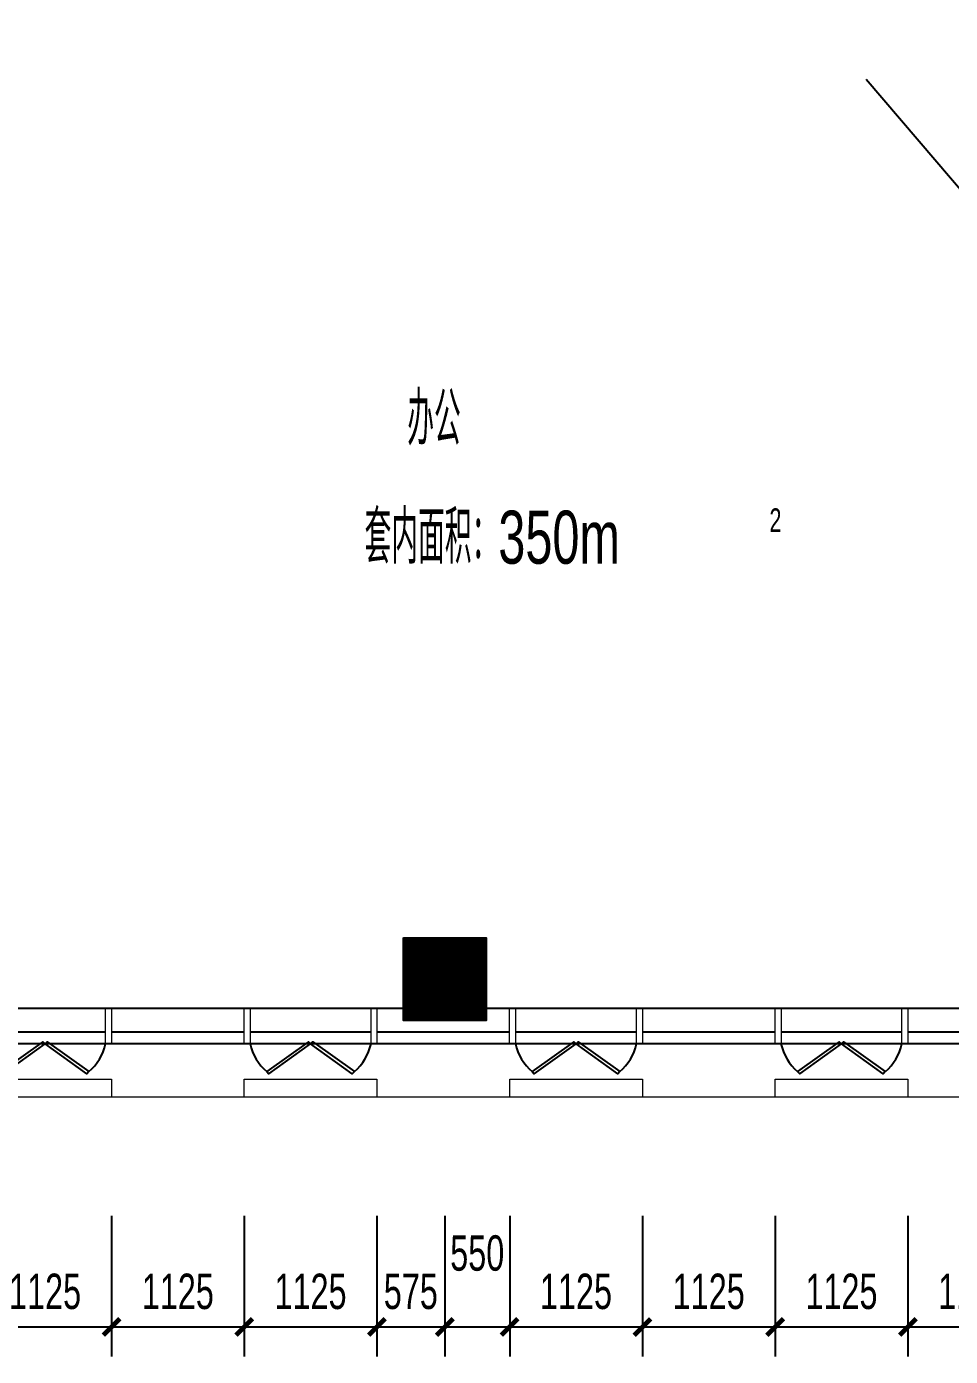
# Model space of a CAD drawing. Header units: millimetres. Extents: x 285006 to 3037698, y -2820855 to 192241.
# Drawn here: x 1017988 to 1025818, y -2816405 to -2805127 of the extents above; entities that cross this region are included whole.
import ezdxf
from ezdxf.xclip import XClip

# ---------------------------------------------------------------- set-up
doc = ezdxf.new("R2010")
doc.units = ezdxf.units.MM
doc.header["$XCLIPFRAME"] = 2
doc.header["$PDMODE"] = 35
doc.header["$PDSIZE"] = -0.1
for name, color, linetype in [('20230731变更修改', 41, 'Continuous'), ('___', 4, 'Continuous'), ('COL-1A1B-4~12$0$S-PUB-COL', 6, 'Continuous'), ('COL-1A1B-4~12$0$S-PUB-COLHATCH', 8, 'Continuous')]:
    doc.layers.add(name, color=color, linetype=linetype)
for name, color, linetype, lineweight in [('DIM-1B-6F$0$A-ANNO-DIMS', 73, 'Continuous', 18), ('EXWALL-1B-6F$0$A-FLOR-UNDR', 11, 'Continuous', 18), ('EXWALL-1B-6F$0$A-WALL-GLAZ', 142, 'Continuous', 18), ('EXWALL-1B-6F$0$A-WALL-STON', 31, 'Continuous', 18), ('IDEN-1AB-6F$0$A-ANNO-TEXT', 7, 'Continuous', 25), ('IDEN-1AB-6F$0$A-ROOM-IDEN', 7, 'Continuous', 25)]:
    doc.layers.add(name, color=color, linetype=linetype, lineweight=lineweight)
doc.styles.add('CCD_DIM', font='archs.shx', dxfattribs={"width": 0.7})
doc.styles.add('DIM-1B-6F$0$HYGB2014', font='hygbsz.shx', dxfattribs={"width": 0.7, "bigfont": 'hygbhz.shx'})
doc.styles.add('IDEN-1AB-6F$0$HYGB2014', font='hygbsz.shx', dxfattribs={"width": 0.7, "bigfont": 'hygbhz.shx'})
doc.dimstyles.new('DIM-1B-6F$0$DIMN', dxfattribs={"dimtxt": 300, "dimasz": 100, "dimexe": 250, "dimexo": 300, "dimgap": 0, "dimtad": 0, "dimdec": 0, "dimzin": 0, "dimdsep": 46, "dimtxsty": 'DIM-1B-6F$0$HYGB2014', "dimblk": 'DIM-1B-6F$0$_archtick', "dimcen": 0.09, "dimdle": 150, "dimclrt": 7, "dimazin": 0, "dimtfac": 1, "dimtdec": 0, "dimtix": 1, "dimtmove": 2, "dimatfit": 3, "dimfxl": 1, "dimtvp": 1, "dimtolj": 1, "dimtzin": 0, "dimarcsym": 0})

# ---------------------------------------------------------------- blocks, each defined once
blk = doc.blocks.new('结构留洞-1#AB-6F')
at = {"layer": 'Defpoints'}
blk.add_lwpolyline([(111050, -400), (102753, -400), (102753, -500), (102050, -500), (102050, -400), (93750, -400), (93750, -500), (93050, -500), (93050, -400), (84750, -400), (84750, -500), (84050, -500), (84050, -400), (75750, -400), (75750, -500), (75050, -500), (75050, -400), (66600, -400)], dxfattribs=at)
blk = doc.blocks.new('EXWALL-1B-6F$0$幕墙-1125陶板单元')
blk.add_lwpolyline([(-562.5, 150), (562.5, 150), (562.5, 0), (-562.5, 0)], close=True)
blk = doc.blocks.new('EXWALL-1B-6F$0$ef')
at = {"layer": 'EXWALL-1B-6F$0$A-WALL-GLAZ', "lineweight": -3}
for points in [[(98270726, 18746787), (98270744, 18746769), (98271098, 18747022), (98271079, 18747040)], [(98271469, 18746787), (98271451, 18746769), (98271098, 18747022), (98271116, 18747040)]]:
    blk.add_lwpolyline(points, close=True, dxfattribs=at)
for centre, start, end in [((98271019, 18747123), 193.0402, 228.8588), ((98271176, 18747123), 311.1412, 346.9598)]:
    blk.add_arc(centre, 446, start, end, dxfattribs=at)
blk = doc.blocks.new('EXWALL-1B-6F')
at = {"layer": 'EXWALL-1B-6F$0$A-FLOR-UNDR'}
blk.add_lwpolyline([(98352685, 18746572), (98333335, 18746572), (98333335, 18746822)], dxfattribs=at)
at = {"layer": 'EXWALL-1B-6F$0$A-WALL-GLAZ'}
for p, q in [((98334335, 18747322), (98342773, 18747322)), ((98343473, 18747322), (98351773, 18747322))]:
    blk.add_line(p, q, dxfattribs=at)
at = {"layer": 'EXWALL-1B-6F$0$A-WALL-GLAZ', "lineweight": -3}
for p, q in [((98352685, 18747022), (98333635, 18747022)), ((98340260, 18747122), (98339235, 18747122)), ((98341435, 18747122), (98340310, 18747122)), ((98342510, 18747122), (98341485, 18747122)), ((98343685, 18747122), (98342560, 18747122)), ((98344760, 18747122), (98343735, 18747122)), ((98345935, 18747122), (98344810, 18747122)), ((98347010, 18747122), (98345985, 18747122)), ((98348185, 18747122), (98347060, 18747122))]:
    blk.add_line(p, q, dxfattribs=at)
at = {"layer": 'EXWALL-1B-6F$0$A-WALL-GLAZ'}
for points in [[(98340260, 18747322), (98340310, 18747322), (98340310, 18747022), (98340260, 18747022)], [(98341435, 18747322), (98341485, 18747322), (98341485, 18747022), (98341435, 18747022)], [(98342510, 18747322), (98342560, 18747322), (98342560, 18747022), (98342510, 18747022)], [(98343685, 18747322), (98343735, 18747322), (98343735, 18747022), (98343685, 18747022)], [(98344760, 18747322), (98344810, 18747322), (98344810, 18747022), (98344760, 18747022)], [(98345935, 18747322), (98345985, 18747322), (98345985, 18747022), (98345935, 18747022)], [(98347010, 18747322), (98347060, 18747322), (98347060, 18747022), (98347010, 18747022)]]:
    blk.add_lwpolyline(points, close=True, dxfattribs=at)
for p in [(68650, 0), (70900, 0), (73150, 0), (75400, 0)]:
    blk.add_blockref('EXWALL-1B-6F$0$ef', p)
at = {"layer": 'EXWALL-1B-6F$0$A-WALL-STON'}
for p in [(98339748, 18746572), (98341998, 18746572), (98344248, 18746572), (98346498, 18746572)]:
    blk.add_blockref('EXWALL-1B-6F$0$幕墙-1125陶板单元', p, dxfattribs=at)
blk = doc.blocks.new('COL-1A1B-4~12')
at = {"layer": 'COL-1A1B-4~12$0$S-PUB-COLHATCH'}
h = blk.add_hatch(dxfattribs=at)
h.set_pattern_fill('ANSI31', color=256)
h.set_pattern_definition([(45, (74868.2297, -16854.52408), (-0.08838834764832, 0.08838834764832), [])])
h.paths.add_polyline_path([(98343485, 18747922), (98342785, 18747922), (98342785, 18747222), (98343485, 18747222)])
at = {"layer": 'COL-1A1B-4~12$0$S-PUB-COL'}
blk.add_lwpolyline([(98342785, 18747922), (98343485, 18747922), (98343485, 18747222), (98342785, 18747222)], close=True, dxfattribs=at)
blk = doc.blocks.new('DIM-1B-6F$0$_archtick')
at = {"const_width": 0.4}
blk.add_lwpolyline([(-0.7, -0.7), (0.7, 0.7)], dxfattribs=at)
blk = doc.blocks.new('*D1515')
at = {"layer": 'Defpoints', "color": 0, "transparency": 16777216}
for p in [(1017583, -2814913), (1018708, -2814913), (1018708, -2816155)]:
    blk.add_point(p, dxfattribs=at)
at = {"layer": 'DIM-1B-6F$0$A-ANNO-DIMS', "color": 0, "lineweight": -2, "transparency": 16777216}
for p, q in [((1017583, -2815213), (1017583, -2816405)), ((1018708, -2815213), (1018708, -2816405)), ((1017433, -2816155), (1018858, -2816155))]:
    blk.add_line(p, q, dxfattribs=at)
at = {"layer": 'DIM-1B-6F$0$A-ANNO-DIMS', "color": 0, "lineweight": -2, "transparency": 16777216, "xscale": 100, "yscale": 100, "zscale": 100, "rotation": 180}
blk.add_blockref('DIM-1B-6F$0$_archtick', (1017583, -2816155), dxfattribs=at)
at = {"layer": 'DIM-1B-6F$0$A-ANNO-DIMS', "color": 0, "lineweight": -2, "transparency": 16777216, "xscale": 100, "yscale": 100, "zscale": 100}
blk.add_blockref('DIM-1B-6F$0$_archtick', (1018708, -2816155), dxfattribs=at)
at = {"layer": 'DIM-1B-6F$0$A-ANNO-DIMS', "color": 7, "transparency": 16777216, "insert": (1018145, -2815855), "char_height": 300, "attachment_point": 5, "style": 'DIM-1B-6F$0$HYGB2014'}
blk.add_mtext('\\A1;1125', dxfattribs=at)
blk = doc.blocks.new('*D1516')
at = {"layer": 'Defpoints', "color": 0, "transparency": 16777216}
for p in [(1018708, -2814913), (1019833, -2814913), (1019833, -2816155)]:
    blk.add_point(p, dxfattribs=at)
at = {"layer": 'DIM-1B-6F$0$A-ANNO-DIMS', "color": 0, "lineweight": -2, "transparency": 16777216}
for p, q in [((1018708, -2815213), (1018708, -2816405)), ((1019833, -2815213), (1019833, -2816405)), ((1018558, -2816155), (1019983, -2816155))]:
    blk.add_line(p, q, dxfattribs=at)
at = {"layer": 'DIM-1B-6F$0$A-ANNO-DIMS', "color": 0, "lineweight": -2, "transparency": 16777216, "xscale": 100, "yscale": 100, "zscale": 100, "rotation": 180}
blk.add_blockref('DIM-1B-6F$0$_archtick', (1018708, -2816155), dxfattribs=at)
at = {"layer": 'DIM-1B-6F$0$A-ANNO-DIMS', "color": 0, "lineweight": -2, "transparency": 16777216, "xscale": 100, "yscale": 100, "zscale": 100}
blk.add_blockref('DIM-1B-6F$0$_archtick', (1019833, -2816155), dxfattribs=at)
at = {"layer": 'DIM-1B-6F$0$A-ANNO-DIMS', "color": 7, "transparency": 16777216, "insert": (1019270, -2815855), "char_height": 300, "attachment_point": 5, "style": 'DIM-1B-6F$0$HYGB2014'}
blk.add_mtext('\\A1;1125', dxfattribs=at)
blk = doc.blocks.new('*D1517')
at = {"layer": 'Defpoints', "color": 0, "transparency": 16777216}
for p in [(1019833, -2814913), (1020958, -2814913), (1020958, -2816155)]:
    blk.add_point(p, dxfattribs=at)
at = {"layer": 'DIM-1B-6F$0$A-ANNO-DIMS', "color": 0, "lineweight": -2, "transparency": 16777216}
for p, q in [((1019833, -2815213), (1019833, -2816405)), ((1020958, -2815213), (1020958, -2816405)), ((1019683, -2816155), (1021108, -2816155))]:
    blk.add_line(p, q, dxfattribs=at)
at = {"layer": 'DIM-1B-6F$0$A-ANNO-DIMS', "color": 0, "lineweight": -2, "transparency": 16777216, "xscale": 100, "yscale": 100, "zscale": 100, "rotation": 180}
blk.add_blockref('DIM-1B-6F$0$_archtick', (1019833, -2816155), dxfattribs=at)
at = {"layer": 'DIM-1B-6F$0$A-ANNO-DIMS', "color": 0, "lineweight": -2, "transparency": 16777216, "xscale": 100, "yscale": 100, "zscale": 100}
blk.add_blockref('DIM-1B-6F$0$_archtick', (1020958, -2816155), dxfattribs=at)
at = {"layer": 'DIM-1B-6F$0$A-ANNO-DIMS', "color": 7, "transparency": 16777216, "insert": (1020395, -2815855), "char_height": 300, "attachment_point": 5, "style": 'DIM-1B-6F$0$HYGB2014'}
blk.add_mtext('\\A1;1125', dxfattribs=at)
blk = doc.blocks.new('*D1518')
at = {"layer": 'Defpoints', "color": 0, "transparency": 16777216}
for p in [(1020958, -2814913), (1021533, -2814913), (1021533, -2816155)]:
    blk.add_point(p, dxfattribs=at)
at = {"layer": 'DIM-1B-6F$0$A-ANNO-DIMS', "color": 0, "lineweight": -2, "transparency": 16777216}
for p, q in [((1020958, -2815213), (1020958, -2816405)), ((1021533, -2815213), (1021533, -2816405)), ((1020808, -2816155), (1021683, -2816155))]:
    blk.add_line(p, q, dxfattribs=at)
at = {"layer": 'DIM-1B-6F$0$A-ANNO-DIMS', "color": 0, "lineweight": -2, "transparency": 16777216, "xscale": 100, "yscale": 100, "zscale": 100, "rotation": 180}
blk.add_blockref('DIM-1B-6F$0$_archtick', (1020958, -2816155), dxfattribs=at)
at = {"layer": 'DIM-1B-6F$0$A-ANNO-DIMS', "color": 0, "lineweight": -2, "transparency": 16777216, "xscale": 100, "yscale": 100, "zscale": 100}
blk.add_blockref('DIM-1B-6F$0$_archtick', (1021533, -2816155), dxfattribs=at)
at = {"layer": 'DIM-1B-6F$0$A-ANNO-DIMS', "color": 7, "transparency": 16777216, "insert": (1021245, -2815855), "char_height": 300, "attachment_point": 5, "style": 'DIM-1B-6F$0$HYGB2014'}
blk.add_mtext('\\A1;575', dxfattribs=at)
blk = doc.blocks.new('*D1519')
at = {"layer": 'Defpoints', "color": 0, "transparency": 16777216}
for p in [(1021533, -2814913), (1022083, -2814913), (1022083, -2816155)]:
    blk.add_point(p, dxfattribs=at)
at = {"layer": 'DIM-1B-6F$0$A-ANNO-DIMS', "color": 0, "lineweight": -2, "transparency": 16777216}
for p, q in [((1021533, -2815213), (1021533, -2816405)), ((1022083, -2815213), (1022083, -2816405)), ((1021383, -2816155), (1022233, -2816155))]:
    blk.add_line(p, q, dxfattribs=at)
at = {"layer": 'DIM-1B-6F$0$A-ANNO-DIMS', "color": 0, "lineweight": -2, "transparency": 16777216, "xscale": 100, "yscale": 100, "zscale": 100, "rotation": 180}
blk.add_blockref('DIM-1B-6F$0$_archtick', (1021533, -2816155), dxfattribs=at)
at = {"layer": 'DIM-1B-6F$0$A-ANNO-DIMS', "color": 0, "lineweight": -2, "transparency": 16777216, "xscale": 100, "yscale": 100, "zscale": 100}
blk.add_blockref('DIM-1B-6F$0$_archtick', (1022083, -2816155), dxfattribs=at)
at = {"layer": 'DIM-1B-6F$0$A-ANNO-DIMS', "color": 7, "transparency": 16777216, "insert": (1021808, -2815530), "char_height": 300, "attachment_point": 5, "style": 'DIM-1B-6F$0$HYGB2014'}
blk.add_mtext('\\A1;550', dxfattribs=at)
blk = doc.blocks.new('*D1520')
at = {"layer": 'Defpoints', "color": 0, "transparency": 16777216}
for p in [(1022083, -2814913), (1023208, -2814913), (1023208, -2816155)]:
    blk.add_point(p, dxfattribs=at)
at = {"layer": 'DIM-1B-6F$0$A-ANNO-DIMS', "color": 0, "lineweight": -2, "transparency": 16777216}
for p, q in [((1022083, -2815213), (1022083, -2816405)), ((1023208, -2815213), (1023208, -2816405)), ((1021933, -2816155), (1023358, -2816155))]:
    blk.add_line(p, q, dxfattribs=at)
at = {"layer": 'DIM-1B-6F$0$A-ANNO-DIMS', "color": 0, "lineweight": -2, "transparency": 16777216, "xscale": 100, "yscale": 100, "zscale": 100, "rotation": 180}
blk.add_blockref('DIM-1B-6F$0$_archtick', (1022083, -2816155), dxfattribs=at)
at = {"layer": 'DIM-1B-6F$0$A-ANNO-DIMS', "color": 0, "lineweight": -2, "transparency": 16777216, "xscale": 100, "yscale": 100, "zscale": 100}
blk.add_blockref('DIM-1B-6F$0$_archtick', (1023208, -2816155), dxfattribs=at)
at = {"layer": 'DIM-1B-6F$0$A-ANNO-DIMS', "color": 7, "transparency": 16777216, "insert": (1022645, -2815855), "char_height": 300, "attachment_point": 5, "style": 'DIM-1B-6F$0$HYGB2014'}
blk.add_mtext('\\A1;1125', dxfattribs=at)
blk = doc.blocks.new('*D1521')
at = {"layer": 'Defpoints', "color": 0, "transparency": 16777216}
for p in [(1023208, -2814913), (1024333, -2814913), (1024333, -2816155)]:
    blk.add_point(p, dxfattribs=at)
at = {"layer": 'DIM-1B-6F$0$A-ANNO-DIMS', "color": 0, "lineweight": -2, "transparency": 16777216}
for p, q in [((1023208, -2815213), (1023208, -2816405)), ((1024333, -2815213), (1024333, -2816405)), ((1023058, -2816155), (1024483, -2816155))]:
    blk.add_line(p, q, dxfattribs=at)
at = {"layer": 'DIM-1B-6F$0$A-ANNO-DIMS', "color": 0, "lineweight": -2, "transparency": 16777216, "xscale": 100, "yscale": 100, "zscale": 100, "rotation": 180}
blk.add_blockref('DIM-1B-6F$0$_archtick', (1023208, -2816155), dxfattribs=at)
at = {"layer": 'DIM-1B-6F$0$A-ANNO-DIMS', "color": 0, "lineweight": -2, "transparency": 16777216, "xscale": 100, "yscale": 100, "zscale": 100}
blk.add_blockref('DIM-1B-6F$0$_archtick', (1024333, -2816155), dxfattribs=at)
at = {"layer": 'DIM-1B-6F$0$A-ANNO-DIMS', "color": 7, "transparency": 16777216, "insert": (1023770, -2815855), "char_height": 300, "attachment_point": 5, "style": 'DIM-1B-6F$0$HYGB2014'}
blk.add_mtext('\\A1;1125', dxfattribs=at)
blk = doc.blocks.new('*D1522')
at = {"layer": 'Defpoints', "color": 0, "transparency": 16777216}
for p in [(1024333, -2814913), (1025458, -2814913), (1025458, -2816155)]:
    blk.add_point(p, dxfattribs=at)
at = {"layer": 'DIM-1B-6F$0$A-ANNO-DIMS', "color": 0, "lineweight": -2, "transparency": 16777216}
for p, q in [((1024333, -2815213), (1024333, -2816405)), ((1025458, -2815213), (1025458, -2816405)), ((1024183, -2816155), (1025608, -2816155))]:
    blk.add_line(p, q, dxfattribs=at)
at = {"layer": 'DIM-1B-6F$0$A-ANNO-DIMS', "color": 0, "lineweight": -2, "transparency": 16777216, "xscale": 100, "yscale": 100, "zscale": 100, "rotation": 180}
blk.add_blockref('DIM-1B-6F$0$_archtick', (1024333, -2816155), dxfattribs=at)
at = {"layer": 'DIM-1B-6F$0$A-ANNO-DIMS', "color": 0, "lineweight": -2, "transparency": 16777216, "xscale": 100, "yscale": 100, "zscale": 100}
blk.add_blockref('DIM-1B-6F$0$_archtick', (1025458, -2816155), dxfattribs=at)
at = {"layer": 'DIM-1B-6F$0$A-ANNO-DIMS', "color": 7, "transparency": 16777216, "insert": (1024895, -2815855), "char_height": 300, "attachment_point": 5, "style": 'DIM-1B-6F$0$HYGB2014'}
blk.add_mtext('\\A1;1125', dxfattribs=at)
blk = doc.blocks.new('*D1523')
at = {"layer": 'Defpoints', "color": 0, "transparency": 16777216}
for p in [(1025458, -2814913), (1026583, -2814913), (1026583, -2816155)]:
    blk.add_point(p, dxfattribs=at)
at = {"layer": 'DIM-1B-6F$0$A-ANNO-DIMS', "color": 0, "lineweight": -2, "transparency": 16777216}
for p, q in [((1025458, -2815213), (1025458, -2816405)), ((1026583, -2815213), (1026583, -2816405)), ((1025308, -2816155), (1026733, -2816155))]:
    blk.add_line(p, q, dxfattribs=at)
at = {"layer": 'DIM-1B-6F$0$A-ANNO-DIMS', "color": 0, "lineweight": -2, "transparency": 16777216, "xscale": 100, "yscale": 100, "zscale": 100, "rotation": 180}
blk.add_blockref('DIM-1B-6F$0$_archtick', (1025458, -2816155), dxfattribs=at)
at = {"layer": 'DIM-1B-6F$0$A-ANNO-DIMS', "color": 0, "lineweight": -2, "transparency": 16777216, "xscale": 100, "yscale": 100, "zscale": 100}
blk.add_blockref('DIM-1B-6F$0$_archtick', (1026583, -2816155), dxfattribs=at)
at = {"layer": 'DIM-1B-6F$0$A-ANNO-DIMS', "color": 7, "transparency": 16777216, "insert": (1026020, -2815855), "char_height": 300, "attachment_point": 5, "style": 'DIM-1B-6F$0$HYGB2014'}
blk.add_mtext('\\A1;1125', dxfattribs=at)
blk = doc.blocks.new('CCD_Dimension_Tick')
at = {"color": 0, "linetype": 'ByBlock'}
for p, q in [((-1.09, 0), (0, 0)), ((0, 0), (1.09, 0))]:
    blk.add_line(p, q, dxfattribs=at)
at = {"color": 0, "linetype": 'Continuous', "const_width": 0.608}
blk.add_lwpolyline([(-0.61, -0.61), (0.61, 0.61)], dxfattribs=at)
blk = doc.blocks.new('*D1549')
at = {"layer": '___', "color": 44, "lineweight": -2, "transparency": 16777216}
for p, q in [((858779, -1074647), (858779, -1074959)), ((859506, -1074647), (859506, -1074959)), ((858879, -1074809), (859406, -1074809))]:
    blk.add_line(p, q, dxfattribs=at)
at = {"layer": 'Defpoints', "color": 0, "transparency": 16777216}
for p in [(858779, -1074497, 0), (859506, -1074497, 0), (859506, -1074809), (1058083, -2814913), (1059208, -2814913), (1059208, -2816155)]:
    blk.add_point(p, dxfattribs=at)
at = {"layer": 'DIM-1B-6F$0$A-ANNO-DIMS', "color": 0, "lineweight": -2, "transparency": 16777216}
for p, q in [((1058083, -2815213), (1058083, -2816405)), ((1059208, -2815213), (1059208, -2816405)), ((1057933, -2816155), (1059358, -2816155))]:
    blk.add_line(p, q, dxfattribs=at)
at = {"layer": '___', "color": 44, "lineweight": -2, "transparency": 16777216, "xscale": 100, "yscale": 100, "zscale": 100}
for p, rotation in [((858779, -1074809), 180.0002028373054), ((859506, -1074809), 0.0002028373054437641)]:
    blk.add_blockref('CCD_Dimension_Tick', p, dxfattribs=dict(at, rotation=rotation))
at = {"layer": 'DIM-1B-6F$0$A-ANNO-DIMS', "color": 0, "lineweight": -2, "transparency": 16777216, "xscale": 100, "yscale": 100, "zscale": 100, "rotation": 180}
blk.add_blockref('DIM-1B-6F$0$_archtick', (1058083, -2816155), dxfattribs=at)
at = {"layer": 'DIM-1B-6F$0$A-ANNO-DIMS', "color": 0, "lineweight": -2, "transparency": 16777216, "xscale": 100, "yscale": 100, "zscale": 100}
blk.add_blockref('DIM-1B-6F$0$_archtick', (1059208, -2816155), dxfattribs=at)
at = {"layer": '___', "color": 50, "transparency": 16777216, "insert": (859142, -1074674), "char_height": 150, "attachment_point": 5, "rotation": 0.0002, "style": 'CCD_DIM'}
blk.add_mtext('\\A1;725', dxfattribs=at)
at = {"layer": 'DIM-1B-6F$0$A-ANNO-DIMS', "color": 7, "transparency": 16777216, "insert": (1058645, -2815855), "char_height": 300, "attachment_point": 5, "style": 'DIM-1B-6F$0$HYGB2014'}
blk.add_mtext('\\A1;1125', dxfattribs=at)
blk = doc.blocks.new('*D1550')
at = {"layer": '___', "color": 44, "lineweight": -2, "transparency": 16777216}
for p, q in [((854266, -1074647), (854266, -1075059)), ((856570, -1074647), (856570, -1075059)), ((856470, -1074909), (854366, -1074909))]:
    blk.add_line(p, q, dxfattribs=at)
at = {"layer": 'Defpoints', "color": 0, "transparency": 16777216}
for p in [(854266, -1074497, 0), (856570, -1074497, 0), (854266, -1074909), (1059208, -2814913), (1060333, -2814913), (1060333, -2816155)]:
    blk.add_point(p, dxfattribs=at)
at = {"layer": 'DIM-1B-6F$0$A-ANNO-DIMS', "color": 0, "lineweight": -2, "transparency": 16777216}
for p, q in [((1059208, -2815213), (1059208, -2816405)), ((1060333, -2815213), (1060333, -2816405)), ((1059058, -2816155), (1060483, -2816155))]:
    blk.add_line(p, q, dxfattribs=at)
at = {"layer": '___', "color": 44, "lineweight": -2, "transparency": 16777216, "xscale": 100, "yscale": 100, "zscale": 100, "rotation": 180}
blk.add_blockref('CCD_Dimension_Tick', (854266, -1074909), dxfattribs=at)
at = {"layer": '___', "color": 44, "lineweight": -2, "transparency": 16777216, "xscale": 100, "yscale": 100, "zscale": 100}
blk.add_blockref('CCD_Dimension_Tick', (856570, -1074909), dxfattribs=at)
at = {"layer": 'DIM-1B-6F$0$A-ANNO-DIMS', "color": 0, "lineweight": -2, "transparency": 16777216, "xscale": 100, "yscale": 100, "zscale": 100, "rotation": 180}
blk.add_blockref('DIM-1B-6F$0$_archtick', (1059208, -2816155), dxfattribs=at)
at = {"layer": 'DIM-1B-6F$0$A-ANNO-DIMS', "color": 0, "lineweight": -2, "transparency": 16777216, "xscale": 100, "yscale": 100, "zscale": 100}
blk.add_blockref('DIM-1B-6F$0$_archtick', (1060333, -2816155), dxfattribs=at)
at = {"layer": '___', "color": 50, "transparency": 16777216, "insert": (855418, -1074774), "char_height": 150, "attachment_point": 5, "style": 'CCD_DIM'}
blk.add_mtext('\\A1;2305', dxfattribs=at)
at = {"layer": 'DIM-1B-6F$0$A-ANNO-DIMS', "color": 7, "transparency": 16777216, "insert": (1059770, -2815855), "char_height": 300, "attachment_point": 5, "style": 'DIM-1B-6F$0$HYGB2014'}
blk.add_mtext('\\A1;1125', dxfattribs=at)
blk = doc.blocks.new('*D1551')
at = {"layer": '___', "color": 44, "lineweight": -2, "transparency": 16777216}
for p, q in [((855943, -1074647), (855943, -1074804)), ((856043, -1074654), (856470, -1074654)), ((856570, -1074647), (856570, -1074804))]:
    blk.add_line(p, q, dxfattribs=at)
at = {"layer": 'Defpoints', "color": 0, "transparency": 16777216}
for p in [(855943, -1074497, 0), (856570, -1074497, 0), (856570, -1074654), (1060333, -2814913), (1061458, -2814913), (1061458, -2816155)]:
    blk.add_point(p, dxfattribs=at)
at = {"layer": 'DIM-1B-6F$0$A-ANNO-DIMS', "color": 0, "lineweight": -2, "transparency": 16777216}
for p, q in [((1060333, -2815213), (1060333, -2816405)), ((1061458, -2815213), (1061458, -2816405)), ((1060183, -2816155), (1061608, -2816155))]:
    blk.add_line(p, q, dxfattribs=at)
at = {"layer": '___', "color": 44, "lineweight": -2, "transparency": 16777216, "xscale": 100, "yscale": 100, "zscale": 100, "rotation": 180}
blk.add_blockref('CCD_Dimension_Tick', (855943, -1074654), dxfattribs=at)
at = {"layer": '___', "color": 44, "lineweight": -2, "transparency": 16777216, "xscale": 100, "yscale": 100, "zscale": 100}
blk.add_blockref('CCD_Dimension_Tick', (856570, -1074654), dxfattribs=at)
at = {"layer": 'DIM-1B-6F$0$A-ANNO-DIMS', "color": 0, "lineweight": -2, "transparency": 16777216, "xscale": 100, "yscale": 100, "zscale": 100, "rotation": 180}
blk.add_blockref('DIM-1B-6F$0$_archtick', (1060333, -2816155), dxfattribs=at)
at = {"layer": 'DIM-1B-6F$0$A-ANNO-DIMS', "color": 0, "lineweight": -2, "transparency": 16777216, "xscale": 100, "yscale": 100, "zscale": 100}
blk.add_blockref('DIM-1B-6F$0$_archtick', (1061458, -2816155), dxfattribs=at)
at = {"layer": '___', "color": 50, "transparency": 16777216, "insert": (856257, -1074519), "char_height": 150, "attachment_point": 5, "style": 'CCD_DIM'}
blk.add_mtext('\\A1;625', dxfattribs=at)
at = {"layer": 'DIM-1B-6F$0$A-ANNO-DIMS', "color": 7, "transparency": 16777216, "insert": (1060895, -2815855), "char_height": 300, "attachment_point": 5, "style": 'DIM-1B-6F$0$HYGB2014'}
blk.add_mtext('\\A1;1125', dxfattribs=at)
blk = doc.blocks.new('IDEN-1AB-6F')
at = {"layer": 'IDEN-1AB-6F$0$A-ANNO-TEXT', "style": 'IDEN-1AB-6F$0$HYGB2014', "width": 0.7}
for s, height, p in [('套内面积：350m', 450, (98342455, 18751095)), ('2', 200, (98345887, 18751364))]:
    blk.add_text(s, height=height, dxfattribs=at).set_placement(p)
at = {"layer": 'IDEN-1AB-6F$0$A-ROOM-IDEN', "lineweight": -3, "style": 'IDEN-1AB-6F$0$HYGB2014', "width": 0.7}
blk.add_text('办公', height=450, dxfattribs=at).set_placement((98342817, 18752099))

msp = doc.modelspace()

# ---------------------------------------------------------------- linework, layer by layer
at = {"layer": '20230731变更修改'}
msp.add_lwpolyline([(1025105.5, -2805572), (1026700.4, -2807439.9), (1033653.7, -2807439.9)], dxfattribs=at)

# ---------------------------------------------------------------- block references
ref = msp.add_blockref('结构留洞-1#AB-6F', (946132.7, -2813054.7))
XClip(ref).set_block_clipping_path([(52000.000000149, -7800.0001855306), (130675.0000000149, 34249.9998144694)])
ref = msp.add_blockref('COL-1A1B-4~12', (-97321602.3, -21560776.8))
XClip(ref).set_block_clipping_path([(98319735.0140507817, 18739922.1058121212), (98398410.0140506476, 18781972.1058121212)])
ref = msp.add_blockref('IDEN-1AB-6F', (-97321602.3, -21560776.8))
XClip(ref).set_block_clipping_path([(98319735.0140507966, 18739922.1058121212), (98398410.0140506625, 18781972.1058121212)])
msp.add_blockref('EXWALL-1B-6F', (-97321602.3, -21560776.8))

# ---------------------------------------------------------------- dimensions: what is measured, and where the dimension line sits
at = {"layer": 'DIM-1B-6F$0$A-ANNO-DIMS'}
for p1, p2, picture, middle in [((1060332.7, -2814913.1), (1061457.7, -2814913.1), '*D1551', (1060895.2, -2815854.7)), ((1059207.7, -2814913.1), (1060332.7, -2814913.1), '*D1550', (1059770.2, -2815854.7)), ((1058082.7, -2814913.1), (1059207.7, -2814913.1), '*D1549', (1058645.2, -2815854.7)), ((1017582.7, -2814913.1), (1018707.7, -2814913.1), '*D1515', (1018145.2, -2815854.7)), ((1018707.7, -2814913.1), (1019832.7, -2814913.1), '*D1516', (1019270.2, -2815854.7)), ((1019832.7, -2814913.1), (1020957.7, -2814913.1), '*D1517', (1020395.2, -2815854.7)), ((1020957.7, -2814913.1), (1021532.7, -2814913.1), '*D1518', (1021245.2, -2815854.7)), ((1022082.7, -2814913.1), (1023207.7, -2814913.1), '*D1520', (1022645.2, -2815854.7)), ((1023207.7, -2814913.1), (1024332.7, -2814913.1), '*D1521', (1023770.2, -2815854.7)), ((1024332.7, -2814913.1), (1025457.7, -2814913.1), '*D1522', (1024895.2, -2815854.7)), ((1025457.7, -2814913.1), (1026582.7, -2814913.1), '*D1523', (1026020.2, -2815854.7))]:
    dim = msp.add_aligned_dim(p1=p1, p2=p2, distance=-1241.6, dimstyle='DIM-1B-6F$0$DIMN', dxfattribs=at)
    dim.commit()
    dim.dimension.update_dxf_attribs({"geometry": picture, "text_midpoint": middle})
dim = msp.add_linear_dim(base=(1022082.7, -2816154.7), p1=(1021532.7, -2814913.1), p2=(1022082.7, -2814913.1), angle=0, dimstyle='DIM-1B-6F$0$DIMN', dxfattribs=at)
dim.commit()
dim.dimension.update_dxf_attribs({"geometry": '*D1519', "text_midpoint": (1021807.7, -2815529.7), "dimtype": 161})

doc.saveas('drawing.dxf')
